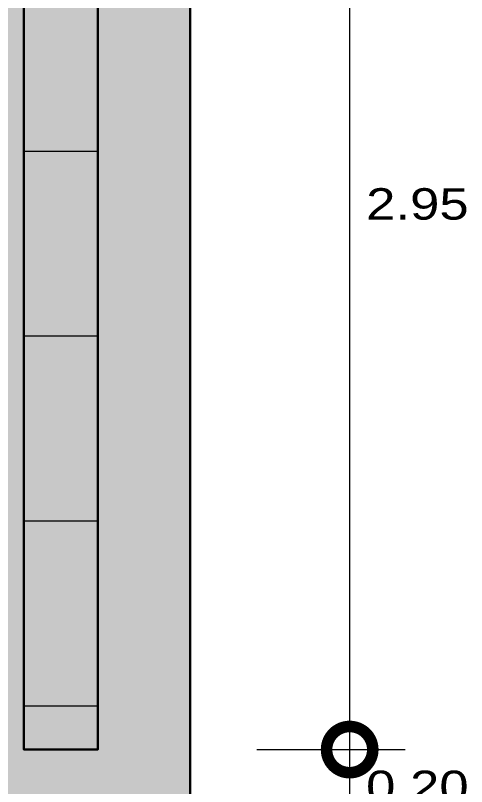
# Model space of a CAD drawing. Header units: millimetres. Extents: x 1555 to 3397, y 790 to 1592.
# Drawn here: x 1765.399 to 1766.619, y 802.072 to 804.158 of the extents above; entities that cross this region are included whole.
import ezdxf

# ---------------------------------------------------------------- set-up
doc = ezdxf.new("R2010")
doc.units = ezdxf.units.MM
doc.layers.get('0').update_dxf_attribs({"lineweight": 5})
doc.layers.get('Defpoints').update_dxf_attribs({"lineweight": 5})
for name, color, linetype, lineweight in [('COTAS', 7, 'Continuous', 9), ('marcos de ventanas', 7, 'Continuous', 15), ('MURO ELEV 01', 251, 'Continuous', 30), ('sombras', 250, 'Continuous', 0)]:
    doc.layers.add(name, color=color, linetype=linetype, lineweight=lineweight)
doc.layers.add('RELLENO DE MURO CORTE', color=7, linetype='Continuous', lineweight=5, true_color=0x5b605f)
doc.styles.add('STYLE1-50EJES', font='swissel.ttf', dxfattribs={"width": 1.199999999999999, "height": 0.085})
doc.dimstyles.new('DIM-1-50ejes', dxfattribs={"dimtxt": 0.085, "dimasz": 0.25, "dimexe": 0.15, "dimexo": 0.18, "dimgap": 0.03, "dimtad": 2, "dimtih": 1, "dimtoh": 1, "dimzin": 0, "dimdsep": 46, "dimtxsty": 'STYLE1-50EJES', "dimblk1": 'DOTSMALL', "dimblk2": 'DOTSMALL', "dimsah": 1, "dimcen": 2.75, "dimclrd": 256, "dimclre": 256, "dimclrt": 256, "dimazin": 0, "dimtfac": 1, "dimtix": 1, "dimtmove": 0, "dimatfit": 3, "dimldrblk": 'DOTSMALL', "dimfxl": 1, "dimfxlon": 1, "dimtolj": 1, "dimtzin": 0, "dimlwd": -1, "dimlwe": -1, "dimarcsym": 0})

# ---------------------------------------------------------------- blocks, each defined once
blk = doc.blocks.new('_DOTSMALL')
at = {"color": 0, "linetype": 'ByBlock', "const_width": 0.5}
blk.add_lwpolyline([(-0.0625, 0, 1), (0.0625, 0, 1)], format="xyb", close=True, dxfattribs=at)
blk = doc.blocks.new('*D594')
at = {"layer": 'COTAS', "transparency": 16777216}
for p, q in [((1766.051970877096, 802.1722263270834), (1766.452966768661, 802.1722263270834)), ((1766.302966768661, 801.9722263270836), (1766.302966768661, 802.1722263270834)), ((1766.051970877096, 801.9722263270836), (1766.452966768661, 801.9722263270836))]:
    blk.add_line(p, q, dxfattribs=at)
at = {"layer": 'Defpoints', "color": 0, "transparency": 16777216}
for p in [(1765.871970877095, 802.1722263270834), (1766.302966768661, 802.1722263270834), (1765.871970877095, 801.9722263270836)]:
    blk.add_point(p, dxfattribs=at)
at = {"layer": 'COTAS', "transparency": 16777216, "xscale": 0.25, "yscale": 0.25, "zscale": 0.25}
for p, rotation in [((1766.302966768661, 802.1722263270834), 90), ((1766.302966768661, 801.9722263270836), 270)]:
    blk.add_blockref('_DOTSMALL', p, dxfattribs=dict(at, rotation=rotation))
at = {"layer": 'COTAS', "transparency": 16777216, "insert": (1766.485966768661, 802.0722263270837), "char_height": 0.085, "attachment_point": 5, "style": 'STYLE1-50EJES'}
blk.add_mtext('\\A1;0.20', dxfattribs=at)
blk = doc.blocks.new('*D595')
at = {"layer": 'COTAS', "transparency": 16777216}
for p, q in [((1766.051970877096, 805.1222263270834), (1766.452966768661, 805.1222263270834)), ((1766.302966768661, 802.1722263270834), (1766.302966768661, 805.1222263270834)), ((1766.051970877096, 802.1722263270834), (1766.452966768661, 802.1722263270834))]:
    blk.add_line(p, q, dxfattribs=at)
at = {"layer": 'Defpoints', "color": 0, "transparency": 16777216}
for p in [(1765.871970877095, 805.1222263270834), (1766.302966768661, 805.1222263270834), (1765.871970877095, 802.1722263270834)]:
    blk.add_point(p, dxfattribs=at)
at = {"layer": 'COTAS', "transparency": 16777216, "xscale": 0.25, "yscale": 0.25, "zscale": 0.25}
for p, rotation in [((1766.302966768661, 805.1222263270834), 90), ((1766.302966768661, 802.1722263270834), 270)]:
    blk.add_blockref('_DOTSMALL', p, dxfattribs=dict(at, rotation=rotation))
at = {"layer": 'COTAS', "transparency": 16777216, "insert": (1766.486104699695, 803.6472263270836), "char_height": 0.085, "attachment_point": 5, "style": 'STYLE1-50EJES'}
blk.add_mtext('\\A1;2.95', dxfattribs=at)

msp = doc.modelspace()

# ---------------------------------------------------------------- hatches: boundary and pattern name
h = msp.add_hatch(color=256)
h.set_gradient(color1=(43, 165, 202), rotation=179.99999999999991, one_color=1, tint=1)
h.paths.add_polyline_path([(1765.621970877095, 808.2722263270833), (1765.421970877099, 808.2722263270833), (1765.421970877099, 802.1722263270834), (1765.621970877095, 802.1722263270834)])
at = {"layer": 'marcos de ventanas'}
h = msp.add_hatch(dxfattribs=at)
h.set_pattern_fill('_USER', color=256, scale=0.5, style=0, double=1, pattern_type=0)
h.set_pattern_definition([(0, (125.7567525636005, -38.20953680908326), (0, 0.5), []), (90, (125.7567525636005, -38.20953680908326), (-0.5, 0), [])])
h.paths.add_polyline_path([(1765.721970877094, 808.2722263270833), (1765.421970877096, 808.2722263270833), (1765.421970877096, 808.1222263270834), (1765.721970877094, 808.1222263270834)])
h.paths.add_polyline_path([(1765.621970877096, 802.1722263270834), (1765.621970877095, 804.7922263270832), (1765.421970877096, 804.7922263270832), (1765.421970877096, 802.1722263270834)])
h.paths.add_polyline_path([(1765.621970877095, 804.9722263270835), (1765.621970877096, 807.9422263270832), (1765.421970877096, 807.9422263270832), (1765.421970877096, 804.9722263270835)])
at = {"layer": 'RELLENO DE MURO CORTE', "true_color": 0xfa7b19}
msp.add_hatch(color=30, dxfattribs=at).paths.add_polyline_path([(1765.871970877095, 808.2722263270833), (1765.871970877095, 801.9722263270836), (1765.271970877094, 801.9722263270836), (1765.271970877094, 808.2722263270833), (1765.421970877096, 808.2722263270833), (1765.421970877096, 802.1722263270834), (1765.621970877095, 802.1722263270834), (1765.621970877095, 808.2722263270833)])
at = {"layer": 'sombras', "linetype": 'Continuous', "ltscale": 0.03}
h = msp.add_hatch(color=256, dxfattribs=at)
h.set_gradient(color1=(27, 80, 111), color2=(25, 74, 103), rotation=179.99999999999991, one_color=1, tint=0.25, name='CYLINDER')
h.paths.add_polyline_path([(1765.537482356844, 802.1722263270834), (1765.6219708771, 802.1722263270833), (1765.6219708771, 808.2722263270833), (1765.421970877096, 808.2722263270829), (1765.421970877096, 808.0222263270833), (1765.537482356844, 808.0222263270832)])

# ---------------------------------------------------------------- linework, layer by layer
at = {"layer": 'MURO ELEV 01'}
msp.add_lwpolyline([(1765.871970877095, 808.2722263270833), (1765.871970877095, 801.9722263270836), (1765.271970877094, 801.9722263270836), (1765.271970877094, 808.2722263270833), (1765.421970877096, 808.2722263270833), (1765.421970877096, 802.1722263270834), (1765.621970877095, 802.1722263270834), (1765.621970877095, 808.2722263270833)], close=True, dxfattribs=at)

# ---------------------------------------------------------------- dimensions: what is measured, and where the dimension line sits
at = {"layer": 'COTAS'}
for base, p1, p2, picture, middle in [((1766.302966768661, 805.1222263270834), (1765.871970877095, 802.1722263270834), (1765.871970877095, 805.1222263270834), '*D595', (1766.486104699695, 803.6472263270836)), ((1766.302966768661, 802.1722263270834), (1765.871970877095, 801.9722263270836), (1765.871970877095, 802.1722263270834), '*D594', (1766.485966768661, 802.0722263270837))]:
    dim = msp.add_linear_dim(base=base, p1=p1, p2=p2, angle=270, dimstyle='DIM-1-50ejes', override={"dimtmove": 1}, dxfattribs=at)
    dim.commit()
    dim.dimension.update_dxf_attribs({"geometry": picture, "text_midpoint": middle})

doc.saveas('drawing.dxf')
